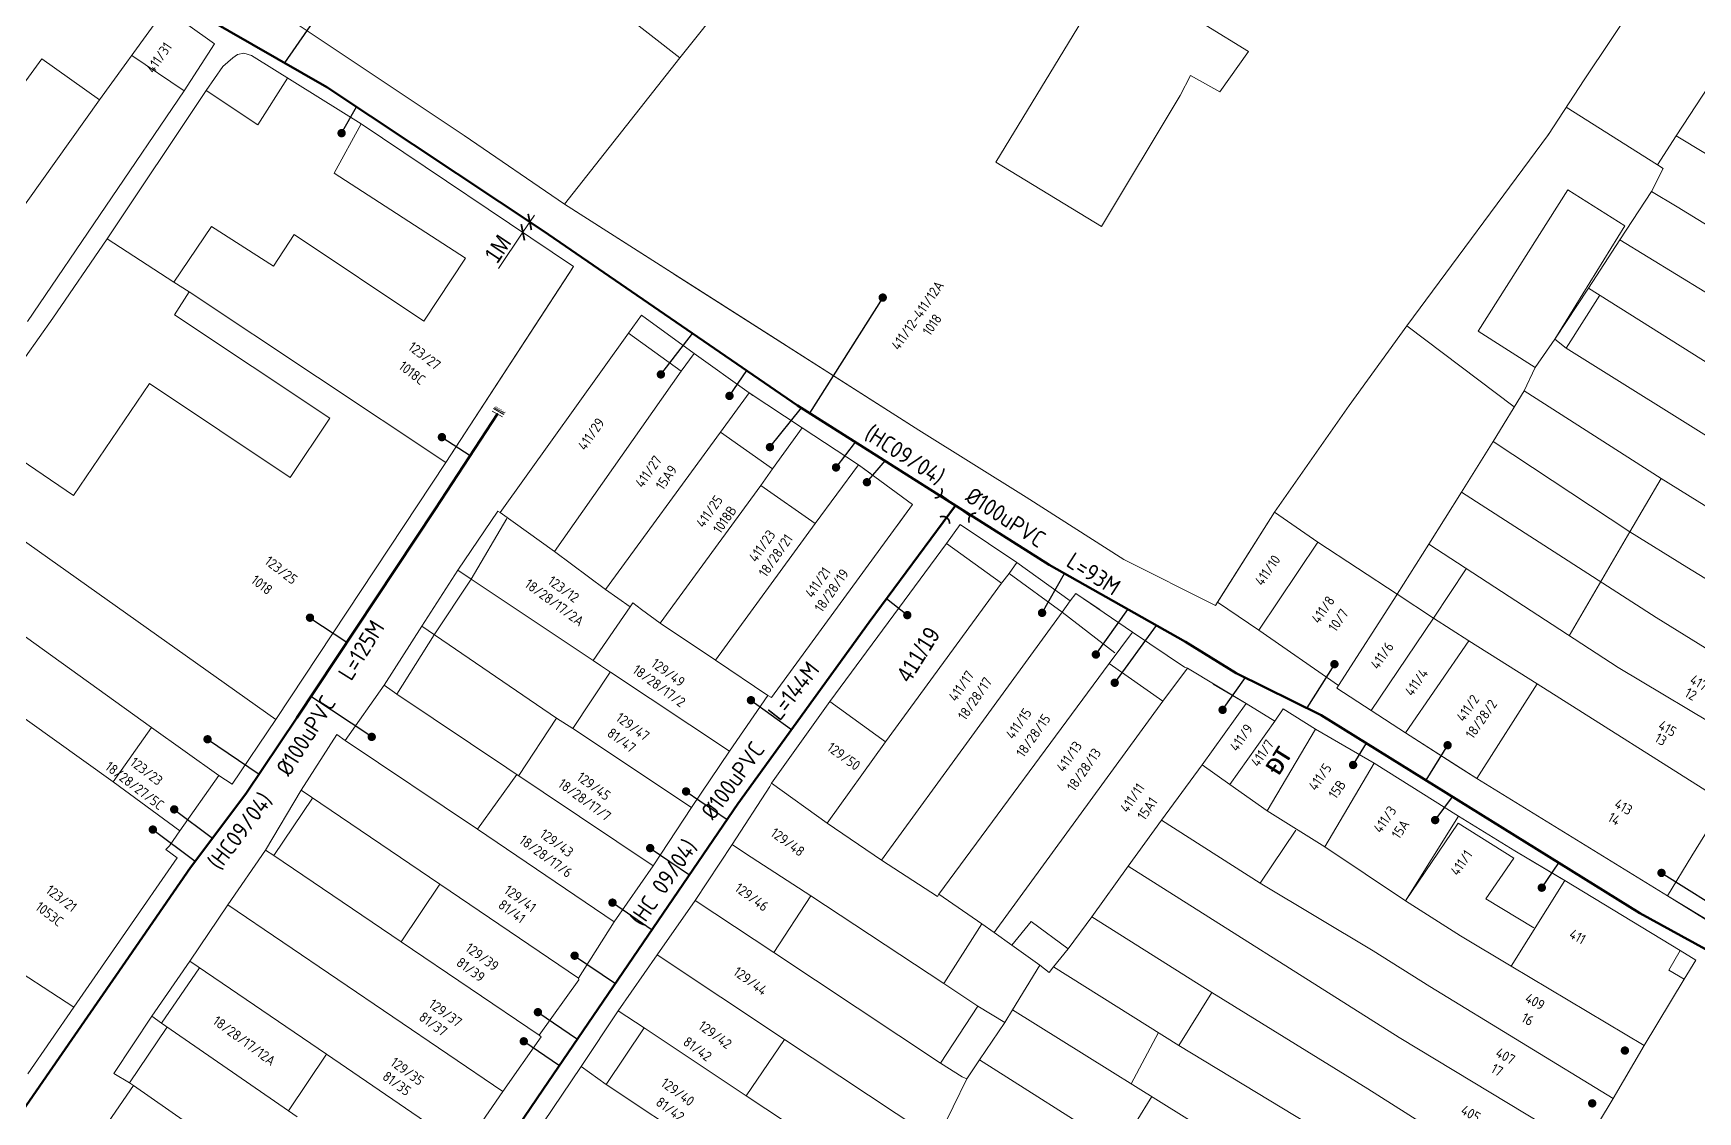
# Model space of a CAD drawing. Header units: inches. Extents: x 595615 to 1194060, y 1190840 to 2385448.
# Drawn here: x 597122.4 to 597222, y 1192264.4 to 1192328.9 of the extents above; entities that cross this region are included whole.
import ezdxf
from ezdxf.enums import TextEntityAlignment as Align

# ---------------------------------------------------------------- set-up
doc = ezdxf.new("R2010")
doc.units = ezdxf.units.IN
doc.header["$MEASUREMENT"] = 0
doc.layers.get('Defpoints').update_dxf_attribs({"color": 1})
for name, color, linetype, lineweight in [('Chitiet', 4, 'Continuous', 9), ('DN 100 uPVC', 4, 'Continuous', 50), ('DN 25 PE', 40, 'Continuous', 30), ('DUONG CACH LE', 112, 'Continuous', 5), ('NAM-CDAI', 220, 'Continuous', 25), ('Nen_HTHANH-TP', 9, 'Continuous', 0), ('Nen_SN-HTHANH-TP_new', 7, 'Continuous', 0), ('Nen_SN_HTHANH_old', 9, 'Continuous', 0), ('Te', 4, 'Continuous', 15), ('TEXT PIPE', 3, 'Continuous', 25), ('Text_DiaDanh', 9, 'Continuous', 0), ('TLK 15', 220, 'Continuous', 20)]:
    doc.layers.add(name, color=color, linetype=linetype, lineweight=lineweight)
doc.styles.add('Dia Danh', font='VHELVCN_0.TTF', dxfattribs={"height": 1})
doc.styles.add('Sonha_QTB', font='isocp.shx', dxfattribs={"height": 0.6, "bigfont": 'bigfont.shx'})
doc.styles.add('text', font='isocp2.shx')
doc.styles.add('VNI-HC', font='VHELVCN_0.TTF')
doc.dimstyles.new('DUONG KICH THUOC', dxfattribs={"dimtxt": 1, "dimasz": 0.7, "dimexe": 0.5, "dimexo": 0.3, "dimgap": 0.2, "dimtad": 1, "dimzin": 0, "dimdsep": 46, "dimtxsty": 'VNI-HC', "dimblk": 'ARCHTICK', "dimcen": 0.09, "dimdle": 0.5, "dimclrd": 256, "dimclre": 256, "dimclrt": 256, "dimadec": 0, "dimazin": 0, "dimtfac": 1, "dimtofl": 0, "dimtmove": 0, "dimatfit": 3, "dimfxl": 1, "dimtolj": 1, "dimtzin": 0, "dimlwd": -1, "dimlwe": -1, "dimarcsym": 0})

# ---------------------------------------------------------------- blocks, each defined once
blk = doc.blocks.new('BIT')
at = {"layer": 'Chitiet', "ltscale": 100}
for p, q in [((0.35, 0), (-0.35, 0)), ((-0.303, -0.163), (-0.35, -0.21)), ((0.35, -0.163), (-0.35, -0.163)), ((-0.179, -0.163), (-0.342, -0.325)), ((-0.056, -0.163), (-0.218, -0.325)), ((0.068, -0.163), (-0.094, -0.325)), ((0.192, -0.163), (0.029, -0.325)), ((0.316, -0.163), (0.153, -0.325)), ((0.35, -0.252), (0.277, -0.325))]:
    blk.add_line(p, q, dxfattribs=at)
blk = doc.blocks.new('TE1')
at = {"layer": 'Chitiet', "ltscale": 100, "const_width": 0.1}
for points in [[(-0.35, 1.276, 0.571257), (0.35, 1.276)], [(1.098, 0.35, 0.571257), (1.098, -0.35)], [(0.35, -1.276, 0.571257), (-0.35, -1.276)]]:
    blk.add_lwpolyline(points, format="xyb", dxfattribs=at)
for points in [[(0, -1.076), (0, 1.076)], [(0.898, 0), (0, 0)]]:
    blk.add_lwpolyline(points, dxfattribs=at)
blk = doc.blocks.new('_ArchTick')
at = {"color": 0, "linetype": 'ByBlock', "const_width": 0.15}
blk.add_lwpolyline([(-0.5, -0.5), (0.5, 0.5)], dxfattribs=at)
blk = doc.blocks.new('*D73')
at = {"layer": 'Defpoints', "color": 0}
for p in [(597152.129, 1192317.587), (597151.715, 1192316.968), (597151.715, 1192316.968)]:
    blk.add_point(p, dxfattribs=at)
at = {"layer": 'DUONG CACH LE'}
for p, q in [((597151.465, 1192317.135), (597151.299, 1192317.246)), ((597151.88, 1192317.754), (597151.714, 1192317.865)), ((597152.407, 1192318.002), (597151.715, 1192316.968)), ((597151.715, 1192316.968), (597150.26, 1192314.798))]:
    blk.add_line(p, q, dxfattribs=at)
at = {"layer": 'DUONG CACH LE', "xscale": 0.7, "yscale": 0.7, "zscale": 0.7}
for p, rotation in [((597151.715, 1192316.968), 236.169023695692), ((597152.129, 1192317.587), 56.169023695692)]:
    blk.add_blockref('_ArchTick', p, dxfattribs=dict(at, rotation=rotation))
at = {"layer": 'DUONG CACH LE', "insert": (597150.211, 1192315.982), "char_height": 1, "attachment_point": 5, "rotation": 56.16902, "style": 'VNI-HC'}
blk.add_mtext('\\A1;1M', dxfattribs=at)
blk = doc.blocks.new('TLK 15')
at = {"layer": 'TLK 15', "linetype": 'Continuous', "const_width": 0.25}
blk.add_lwpolyline([(-0.125, 0, 1), (0.125, 0, 1)], format="xyb", close=True, dxfattribs=at)

msp = doc.modelspace()

# ---------------------------------------------------------------- linework, layer by layer
at = {"layer": 'DN 100 uPVC'}
for points in [[(597224.284, 1192273.103), (597218.507, 1192276.271), (597199.457, 1192288.103), (597194.365, 1192290.62), (597191.341, 1192292.483), (597183.188, 1192297.087), (597168.135, 1192306.62), (597152.936, 1192317.051), (597139.999, 1192325.638), (597129.661, 1192331.591)], [(597101.441, 1192189.695), (597110.348, 1192202.584), (597129.965, 1192231.48), (597137.327, 1192242.445), (597145.561, 1192254.861), (597152.95, 1192265.767), (597164.577, 1192282.801), (597172.43, 1192293.66), (597177.579, 1192300.639)]]:
    msp.add_lwpolyline(points, dxfattribs=at)
msp.add_lwpolyline([(597150.191, 1192306.112), (597150.191, 1192306.112), (597146.47, 1192300.422), (597138.209, 1192287.946), (597135.148, 1192283.4), (597131.848, 1192278.992), (597127.962, 1192273.358, -0.000215), (597127.961, 1192273.357), (597123.421, 1192266.787, -0.000073), (597123.421, 1192266.787), (597113.644, 1192252.647), (597101.9, 1192233.823), (597098.193, 1192228.556), (597096.022, 1192225.268), (597091.769, 1192218.413), (597087.736, 1192213.884), (597085.202, 1192209.568), (597082.599, 1192205.868), (597080.789, 1192202.557)], format="xyb", dxfattribs=at)
at = {"layer": 'DN 25 PE'}
for p, q in [((597143.585, 1192335.941), (597137.464, 1192327.097)), ((597140.878, 1192322.897), (597141.764, 1192324.466)), ((597173.232, 1192313.066), (597168.859, 1192306.162)), ((597159.968, 1192308.473), (597161.86, 1192310.927)), ((597164.069, 1192307.188), (597165.106, 1192308.699)), ((597166.491, 1192304.126), (597168.366, 1192306.474)), ((597146.876, 1192304.723), (597148.562, 1192303.621)), ((597170.439, 1192302.912), (597171.61, 1192304.419)), ((597172.289, 1192302.028), (597173.373, 1192303.303)), ((597182.76, 1192294.218), (597184.092, 1192296.577)), ((597174.702, 1192294.084), (597173.461, 1192295.057)), ((597185.976, 1192291.727), (597187.897, 1192294.428)), ((597138.987, 1192293.93), (597141.2, 1192292.464)), ((597187.102, 1192290.04), (597189.608, 1192293.462)), ((597193.555, 1192288.419), (597194.913, 1192290.349)), ((597200.242, 1192291.151), (597198.581, 1192288.536)), ((597142.678, 1192286.804), (597139.045, 1192289.21)), ((597165.355, 1192288.998), (597167.787, 1192287.24)), ((597132.861, 1192286.661), (597135.946, 1192284.585)), ((597201.356, 1192285.124), (597202.162, 1192286.422)), ((597207.009, 1192286.306), (597205.711, 1192284.218)), ((597161.471, 1192283.543), (597163.935, 1192281.861)), ((597130.871, 1192282.471), (597133.166, 1192280.753)), ((597206.262, 1192281.83), (597207.308, 1192283.226)), ((597129.592, 1192281.264), (597132.128, 1192279.366)), ((597159.326, 1192280.156), (597161.677, 1192278.552)), ((597212.638, 1192277.79), (597213.664, 1192279.278)), ((597219.796, 1192278.673), (597225.588, 1192275.054)), ((597157.074, 1192276.894), (597159.442, 1192275.278)), ((597154.811, 1192273.723), (597157.246, 1192272.061)), ((597152.615, 1192270.348), (597154.977, 1192268.736)), ((597151.771, 1192268.605), (597153.897, 1192267.154))]:
    msp.add_line(p, q, dxfattribs=at)
at = {"layer": 'Nen_HTHANH-TP', "linetype": 'Continuous'}
for p, q in [((597177.661, 1192348.174), (597161.108, 1192327.4)), ((597124.739, 1192338.411), (597148.211, 1192322.75)), ((597124.739, 1192338.411), (597148.211, 1192322.75)), ((597221.361, 1192335.349), (597215.179, 1192326.084)), ((597221.361, 1192335.349), (597215.179, 1192326.084)), ((597188.242, 1192334.752), (597179.993, 1192321.156)), ((597195.097, 1192327.788), (597190.045, 1192330.914)), ((597129.926, 1192329.745), (597126.41, 1192324.892)), ((597131.676, 1192329.377), (597133.287, 1192328.228)), ((597131.676, 1192329.377), (597133.287, 1192328.228)), ((597161.108, 1192327.4), (597157.845, 1192329.938)), ((597133.287, 1192328.228), (597131.459, 1192325.437)), ((597133.287, 1192328.228), (597131.459, 1192325.437)), ((597122.948, 1192327.35), (597114.777, 1192316.103)), ((597122.948, 1192327.35), (597126.41, 1192324.892)), ((597131.459, 1192325.437), (597128.327, 1192327.544)), ((597134.368, 1192327.409), (597133.768, 1192326.878)), ((597134.368, 1192327.409), (597133.768, 1192326.878)), ((597134.657, 1192327.599), (597134.368, 1192327.409)), ((597134.657, 1192327.599), (597134.368, 1192327.409)), ((597135.027, 1192327.679), (597134.657, 1192327.599)), ((597135.027, 1192327.679), (597134.657, 1192327.599)), ((597135.497, 1192327.53), (597135.027, 1192327.679)), ((597135.497, 1192327.53), (597135.027, 1192327.679)), ((597135.497, 1192327.53), (597142.051, 1192323.445)), ((597135.497, 1192327.53), (597142.051, 1192323.445)), ((597161.108, 1192327.4), (597154.205, 1192318.645)), ((597193.379, 1192325.377), (597195.097, 1192327.788)), ((597133.768, 1192326.878), (597132.779, 1192325.438)), ((597133.768, 1192326.878), (597132.779, 1192325.438)), ((597135.861, 1192323.39), (597137.648, 1192326.192)), ((597191.019, 1192325.155), (597191.638, 1192326.345)), ((597191.638, 1192326.345), (597193.379, 1192325.377)), ((597131.459, 1192325.437), (597122.1, 1192311.629)), ((597132.779, 1192325.438), (597126.856, 1192316.583)), ((597132.779, 1192325.438), (597135.861, 1192323.39)), ((597186.316, 1192317.311), (597191.019, 1192325.155)), ((597215.179, 1192326.084), (597213.031, 1192322.822)), ((597215.179, 1192326.084), (597213.031, 1192322.822)), ((597220.681, 1192322.729), (597222.639, 1192325.75)), ((597126.41, 1192324.892), (597118.758, 1192314.176)), ((597219.563, 1192320.998), (597214.1, 1192324.453)), ((597140.433, 1192320.514), (597142.051, 1192323.445)), ((597142.051, 1192323.445), (597154.748, 1192314.935)), ((597142.051, 1192323.445), (597154.748, 1192314.935)), ((597148.211, 1192322.75), (597154.205, 1192318.645)), ((597148.211, 1192322.75), (597154.205, 1192318.645)), ((597213.031, 1192322.822), (597204.57, 1192311.376)), ((597213.031, 1192322.822), (597204.57, 1192311.376)), ((597219.563, 1192320.998), (597220.681, 1192322.729)), ((597245.053, 1192308.008), (597220.681, 1192322.729)), ((597186.316, 1192317.311), (597179.993, 1192321.156)), ((597148.277, 1192315.43), (597140.433, 1192320.514)), ((597219.204, 1192319.407), (597219.903, 1192320.788)), ((597219.903, 1192320.788), (597219.563, 1192320.998)), ((597208.831, 1192311.059), (597214.204, 1192319.513)), ((597214.204, 1192319.513), (597217.606, 1192317.366)), ((597217.306, 1192316.516), (597219.204, 1192319.407)), ((597220.725, 1192318.489), (597219.204, 1192319.407)), ((597154.205, 1192318.645), (597167.461, 1192310.196)), ((597175.395, 1192305.142), (597154.205, 1192318.645)), ((597240.024, 1192306.664), (597220.725, 1192318.489)), ((597130.848, 1192313.996), (597133.106, 1192317.318)), ((597133.106, 1192317.318), (597136.808, 1192314.941)), ((597217.596, 1192317.366), (597213.421, 1192310.573)), ((597126.856, 1192316.583), (597123.62, 1192311.84)), ((597130.848, 1192313.996), (597126.856, 1192316.583)), ((597136.808, 1192314.941), (597138.046, 1192316.832)), ((597138.046, 1192316.832), (597145.8, 1192311.658)), ((597215.429, 1192313.634), (597217.306, 1192316.516)), ((597241.528, 1192301.675), (597217.306, 1192316.516)), ((597145.8, 1192311.658), (597148.277, 1192315.43)), ((597154.748, 1192314.935), (597147.117, 1192303.209)), ((597154.458, 1192314.485), (597147.117, 1192303.209)), ((597154.748, 1192314.935), (597154.458, 1192314.485)), ((597175.395, 1192305.142), (597160.718, 1192314.49)), ((597131.759, 1192313.407), (597130.848, 1192313.996)), ((597130.88, 1192312.036), (597131.759, 1192313.407)), ((597147.117, 1192303.209), (597131.759, 1192313.407)), ((597213.421, 1192310.573), (597215.429, 1192313.634)), ((597214.092, 1192310.053), (597216.109, 1192313.205)), ((597233.168, 1192302.459), (597215.429, 1192313.634)), ((597123.62, 1192311.84), (597118.935, 1192305.246)), ((597140.165, 1192305.864), (597130.88, 1192312.036)), ((597158.81, 1192312.009), (597158.031, 1192310.938)), ((597158.031, 1192310.938), (597158.81, 1192312.009)), ((597158.81, 1192312.009), (597158.031, 1192310.938)), ((597161.962, 1192309.721), (597158.81, 1192312.009)), ((597158.81, 1192312.009), (597161.962, 1192309.721)), ((597158.81, 1192312.009), (597161.962, 1192309.721)), ((597161.962, 1192309.721), (597158.81, 1192312.009)), ((597204.57, 1192311.376), (597201.124, 1192306.613)), ((597204.57, 1192311.376), (597201.124, 1192306.613)), ((597204.57, 1192311.376), (597210.994, 1192306.531)), ((597158.031, 1192310.938), (597150.349, 1192300.222)), ((597150.349, 1192300.222), (597158.031, 1192310.938)), ((597158.031, 1192310.938), (597161.183, 1192308.671)), ((597212.242, 1192308.882), (597208.831, 1192311.059)), ((597212.242, 1192308.882), (597213.421, 1192310.573)), ((597213.421, 1192310.573), (597214.092, 1192310.053)), ((597161.962, 1192309.721), (597161.183, 1192308.671)), ((597165.244, 1192307.374), (597161.962, 1192309.721)), ((597161.962, 1192309.721), (597165.244, 1192307.374)), ((597161.962, 1192309.721), (597165.244, 1192307.374)), ((597165.244, 1192307.374), (597161.962, 1192309.721)), ((597237.413, 1192295.472), (597214.092, 1192310.053)), ((597161.183, 1192308.671), (597153.601, 1192297.884)), ((597211.584, 1192307.501), (597212.242, 1192308.882)), ((597124.839, 1192301.231), (597129.383, 1192307.925)), ((597129.383, 1192307.925), (597137.808, 1192302.302)), ((597165.244, 1192307.374), (597163.536, 1192305.012)), ((597168.425, 1192305.286), (597165.244, 1192307.374)), ((597165.244, 1192307.374), (597165.474, 1192307.214)), ((597165.244, 1192307.374), (597168.425, 1192305.286)), ((597168.425, 1192305.286), (597165.244, 1192307.374)), ((597209.736, 1192304.46), (597211.584, 1192307.501)), ((597219.768, 1192302.258), (597211.584, 1192307.501)), ((597201.124, 1192306.613), (597196.659, 1192300.239)), ((597201.124, 1192306.613), (597196.659, 1192300.239)), ((597118.935, 1192305.246), (597124.839, 1192301.231)), ((597137.808, 1192302.302), (597140.165, 1192305.864)), ((597168.425, 1192305.286), (597166.647, 1192302.835)), ((597171.777, 1192303.069), (597168.425, 1192305.286)), ((597168.425, 1192305.286), (597171.777, 1192303.069)), ((597171.777, 1192303.069), (597168.425, 1192305.286)), ((597163.536, 1192305.012), (597156.653, 1192295.607)), ((597163.536, 1192305.012), (597166.647, 1192302.835)), ((597181.809, 1192301.137), (597175.395, 1192305.142)), ((597181.809, 1192301.137), (597175.395, 1192305.142)), ((597207.838, 1192301.438), (597209.736, 1192304.46)), ((597217.91, 1192299.056), (597209.736, 1192304.46)), ((597147.117, 1192303.209), (597136.939, 1192287.841)), ((597147.117, 1192303.209), (597136.939, 1192287.841)), ((597166.647, 1192302.835), (597165.948, 1192301.834)), ((597171.777, 1192303.069), (597169.19, 1192299.567)), ((597175.019, 1192300.702), (597171.777, 1192303.069)), ((597171.777, 1192303.069), (597175.019, 1192300.702)), ((597172.498, 1192302.55), (597171.777, 1192303.069)), ((597217.91, 1192299.056), (597219.768, 1192302.258)), ((597235.626, 1192292.371), (597219.768, 1192302.258)), ((597116.748, 1192302.165), (597136.939, 1192287.841)), ((597165.948, 1192301.834), (597159.925, 1192293.6)), ((597165.948, 1192301.834), (597169.19, 1192299.567)), ((597205.881, 1192298.327), (597207.838, 1192301.438)), ((597219.485, 1192293.938), (597207.838, 1192301.438)), ((597150.209, 1192300.292), (597147.822, 1192296.77)), ((597147.822, 1192296.77), (597150.209, 1192300.292)), ((597150.349, 1192300.222), (597150.209, 1192300.292)), ((597150.209, 1192300.292), (597150.349, 1192300.222)), ((597175.019, 1192300.702), (597166.578, 1192289.165)), ((597175.019, 1192300.702), (597174.12, 1192299.471)), ((597187.652, 1192297.402), (597181.809, 1192301.137)), ((597187.652, 1192297.402), (597181.809, 1192301.137)), ((597150.75, 1192299.852), (597148.623, 1192296.23)), ((597150.349, 1192300.222), (597153.601, 1192297.884)), ((597169.19, 1192299.567), (597163.227, 1192291.382)), ((597177.86, 1192299.494), (597177.041, 1192298.363)), ((597177.041, 1192298.363), (597177.86, 1192299.494)), ((597181.242, 1192297.237), (597177.86, 1192299.494)), ((597177.86, 1192299.494), (597181.242, 1192297.237)), ((597196.659, 1192300.239), (597193.124, 1192294.656)), ((597196.659, 1192300.239), (597193.254, 1192294.856)), ((597199.251, 1192298.451), (597196.659, 1192300.239)), ((597177.041, 1192298.363), (597170.079, 1192288.928)), ((597176.422, 1192297.523), (597177.041, 1192298.363)), ((597177.041, 1192298.363), (597180.333, 1192295.996)), ((597195.715, 1192293.188), (597199.251, 1192298.451)), ((597199.251, 1192298.451), (597203.993, 1192295.335)), ((597203.993, 1192295.335), (597205.881, 1192298.327)), ((597205.881, 1192298.327), (597217.197, 1192290.946)), ((597214.285, 1192292.843), (597217.91, 1192299.056)), ((597217.91, 1192299.056), (597221.302, 1192296.949)), ((597153.601, 1192297.884), (597156.653, 1192295.607)), ((597193.124, 1192294.656), (597187.652, 1192297.402)), ((597193.124, 1192294.656), (597187.652, 1192297.402)), ((597147.822, 1192296.77), (597145.665, 1192293.418)), ((597145.665, 1192293.418), (597147.822, 1192296.77)), ((597147.822, 1192296.77), (597148.623, 1192296.23)), ((597180.792, 1192296.576), (597180.333, 1192295.996)), ((597181.242, 1192297.237), (597180.792, 1192296.576)), ((597180.792, 1192296.576), (597183.964, 1192294.269)), ((597184.444, 1192294.929), (597181.242, 1192297.237)), ((597181.242, 1192297.237), (597184.444, 1192294.929)), ((597206.155, 1192293.897), (597208.122, 1192296.858)), ((597233.738, 1192289.369), (597221.302, 1192296.949)), ((597117.573, 1192295.935), (597129.51, 1192287.365)), ((597148.623, 1192296.23), (597146.415, 1192292.899)), ((597148.623, 1192296.23), (597155.927, 1192291.366)), ((597158.124, 1192294.588), (597156.653, 1192295.607)), ((597180.333, 1192295.996), (597173.401, 1192286.5)), ((597184.773, 1192295.38), (597184.444, 1192294.929)), ((597184.444, 1192294.929), (597184.773, 1192295.38)), ((597188.175, 1192293.072), (597184.773, 1192295.38)), ((597184.773, 1192295.38), (597186.204, 1192294.411)), ((597200.478, 1192289.882), (597203.973, 1192295.305)), ((597203.973, 1192295.305), (597203.993, 1192295.335)), ((597203.993, 1192295.335), (597206.155, 1192293.897)), ((597155.927, 1192291.366), (597158.124, 1192294.588)), ((597158.124, 1192294.588), (597158.284, 1192294.818)), ((597158.804, 1192294.429), (597158.284, 1192294.818)), ((597158.804, 1192294.429), (597159.925, 1192293.6)), ((597183.964, 1192294.269), (597184.444, 1192294.929)), ((597193.254, 1192294.856), (597193.124, 1192294.656)), ((597193.254, 1192294.856), (597195.715, 1192293.188)), ((597195.715, 1192293.188), (597193.254, 1192294.856)), ((597145.665, 1192293.418), (597143.418, 1192289.906)), ((597143.418, 1192289.906), (597145.665, 1192293.418)), ((597153.729, 1192287.915), (597145.665, 1192293.418)), ((597159.925, 1192293.6), (597163.227, 1192291.382)), ((597173.156, 1192279.43), (597183.964, 1192294.269)), ((597183.964, 1192294.269), (597187.106, 1192291.831)), ((597202.429, 1192288.384), (597206.155, 1192293.897)), ((597208.286, 1192292.549), (597206.155, 1192293.897)), ((597226.308, 1192289.693), (597219.485, 1192293.938)), ((597115.256, 1192292.683), (597127.212, 1192284.123)), ((597146.415, 1192292.899), (597144.178, 1192289.367)), ((597188.175, 1192293.072), (597186.777, 1192291.201)), ((597191.277, 1192290.965), (597188.175, 1192293.072)), ((597200.478, 1192289.882), (597195.715, 1192293.188)), ((597200.478, 1192289.882), (597195.715, 1192293.188)), ((597204.48, 1192287.045), (597208.286, 1192292.549)), ((597212.358, 1192289.982), (597208.286, 1192292.549)), ((597155.927, 1192291.366), (597156.357, 1192291.067)), ((597163.227, 1192291.382), (597166.368, 1192289.275)), ((597156.927, 1192290.667), (597154.71, 1192287.305)), ((597156.357, 1192291.067), (597156.947, 1192290.667)), ((597156.947, 1192290.667), (597164.061, 1192285.953)), ((597186.777, 1192291.201), (597176.578, 1192277.403)), ((597186.777, 1192291.201), (597189.989, 1192288.944)), ((597191.457, 1192290.905), (597189.989, 1192288.944)), ((597191.457, 1192290.905), (597191.277, 1192290.965)), ((597194.969, 1192288.808), (597191.457, 1192290.905)), ((597226.221, 1192285.573), (597217.197, 1192290.946)), ((597141.1, 1192286.584), (597143.418, 1192289.906)), ((597141.1, 1192286.584), (597143.418, 1192289.906)), ((597143.418, 1192289.906), (597143.898, 1192289.567)), ((597143.898, 1192289.567), (597144.178, 1192289.367)), ((597144.178, 1192289.367), (597159.506, 1192279.089)), ((597192.998, 1192289.956), (597194.969, 1192288.808)), ((597200.478, 1192289.882), (597200.378, 1192289.722)), ((597200.378, 1192289.722), (597200.478, 1192289.882)), ((597200.478, 1192289.882), (597200.378, 1192289.722)), ((597202.429, 1192288.384), (597200.378, 1192289.722)), ((597204.48, 1192287.045), (597200.378, 1192289.722)), ((597208.752, 1192284.309), (597212.358, 1192289.982)), ((597223.583, 1192282.881), (597212.358, 1192289.982)), ((597164.061, 1192285.953), (597166.368, 1192289.275)), ((597166.368, 1192289.275), (597166.578, 1192289.165)), ((597170.079, 1192288.928), (597166.573, 1192284.035)), ((597173.401, 1192286.5), (597170.079, 1192288.928)), ((597189.989, 1192288.944), (597179.89, 1192275.116)), ((597192.332, 1192285.136), (597194.969, 1192288.808)), ((597194.969, 1192288.808), (597196.67, 1192287.739)), ((597196.67, 1192287.739), (597194.969, 1192288.808)), ((597196.67, 1192287.739), (597197.169, 1192288.48)), ((597197.169, 1192288.48), (597196.67, 1192287.739)), ((597197.169, 1192288.48), (597199.11, 1192287.261)), ((597199.11, 1192287.261), (597197.169, 1192288.48)), ((597204.48, 1192287.045), (597202.429, 1192288.384)), ((597129.51, 1192287.365), (597127.212, 1192284.123)), ((597129.51, 1192287.365), (597133.532, 1192284.488)), ((597136.939, 1192287.841), (597134.333, 1192283.979)), ((597134.333, 1192283.979), (597136.939, 1192287.841)), ((597153.729, 1192287.915), (597151.482, 1192284.503)), ((597153.729, 1192287.915), (597154.71, 1192287.305)), ((597196.67, 1192287.739), (597193.993, 1192283.957)), ((597138.453, 1192283.612), (597140.6, 1192286.944)), ((597138.453, 1192283.612), (597140.6, 1192286.944)), ((597140.6, 1192286.944), (597141.1, 1192286.584)), ((597140.6, 1192286.944), (597141.1, 1192286.584)), ((597141.1, 1192286.584), (597148.995, 1192281.291)), ((597154.71, 1192287.305), (597161.804, 1192282.591)), ((597173.401, 1192286.5), (597169.904, 1192281.638)), ((597199.11, 1192287.261), (597196.214, 1192282.379)), ((597199.11, 1192287.261), (597202.622, 1192285.224)), ((597202.622, 1192285.224), (597199.11, 1192287.261)), ((597207.562, 1192285.078), (597204.48, 1192287.045)), ((597208.752, 1192284.309), (597204.48, 1192287.045)), ((597208.752, 1192284.309), (597204.48, 1192287.045)), ((597164.061, 1192285.953), (597161.804, 1192282.591)), ((597133.532, 1192284.488), (597131.205, 1192281.186)), ((597131.205, 1192281.186), (597133.532, 1192284.488)), ((597134.333, 1192283.979), (597133.532, 1192284.488)), ((597133.532, 1192284.488), (597134.333, 1192283.979)), ((597151.352, 1192284.563), (597148.995, 1192281.291)), ((597192.332, 1192285.136), (597189.904, 1192281.824)), ((597192.332, 1192285.136), (597193.993, 1192283.957)), ((597202.622, 1192285.224), (597199.666, 1192280.232)), ((597202.622, 1192285.224), (597207.654, 1192282.068)), ((597207.654, 1192282.068), (597202.622, 1192285.224)), ((597208.752, 1192284.309), (597207.562, 1192285.078)), ((597127.212, 1192284.123), (597131.205, 1192281.186)), ((597136.326, 1192280.04), (597138.453, 1192283.612)), ((597136.326, 1192280.04), (597138.453, 1192283.612)), ((597138.453, 1192283.612), (597146.747, 1192277.999)), ((597166.483, 1192283.845), (597164.225, 1192280.363)), ((597166.573, 1192284.035), (597166.483, 1192283.845)), ((597169.904, 1192281.638), (597166.573, 1192284.035)), ((597193.993, 1192283.957), (597196.214, 1192282.379)), ((597220.148, 1192277.308), (597208.752, 1192284.309)), ((597220.148, 1192277.308), (597208.752, 1192284.309)), ((597220.148, 1192277.308), (597208.752, 1192284.309)), ((597136.826, 1192279.711), (597139.143, 1192283.143)), ((597161.804, 1192282.591), (597159.506, 1192279.089)), ((597196.214, 1192282.379), (597199.666, 1192280.232)), ((597223.583, 1192282.881), (597221.606, 1192279.689)), ((597169.904, 1192281.638), (597173.156, 1192279.43)), ((597189.904, 1192281.824), (597187.917, 1192279.082)), ((597195.797, 1192278.058), (597189.904, 1192281.824)), ((597207.654, 1192282.068), (597204.488, 1192276.995)), ((597207.634, 1192281.648), (597204.488, 1192276.995)), ((597207.634, 1192281.648), (597210.966, 1192279.551)), ((597211.026, 1192280.001), (597207.654, 1192282.068)), ((597211.026, 1192280.001), (597207.654, 1192282.068)), ((597131.205, 1192281.186), (597130.586, 1192280.286)), ((597131.205, 1192281.186), (597130.586, 1192280.286)), ((597148.995, 1192281.291), (597157.179, 1192275.747)), ((597164.225, 1192280.363), (597162.008, 1192277.031)), ((597165.036, 1192279.834), (597164.225, 1192280.363)), ((597197.935, 1192281.22), (597195.797, 1192278.058)), ((597131.036, 1192279.576), (597124.873, 1192270.641)), ((597131.036, 1192279.576), (597124.873, 1192270.641)), ((597130.586, 1192280.286), (597130.376, 1192280.066)), ((597130.586, 1192280.286), (597130.376, 1192280.066)), ((597130.376, 1192280.066), (597131.036, 1192279.576)), ((597130.376, 1192280.066), (597131.036, 1192279.576)), ((597134.078, 1192276.759), (597136.326, 1192280.04)), ((597134.078, 1192276.759), (597136.326, 1192280.04)), ((597136.826, 1192279.711), (597136.326, 1192280.04)), ((597144.44, 1192274.557), (597136.826, 1192279.711)), ((597165.036, 1192279.834), (597168.938, 1192277.307)), ((597176.498, 1192277.263), (597173.156, 1192279.43)), ((597199.666, 1192280.232), (597204.488, 1192276.995)), ((597210.966, 1192279.551), (597209.288, 1192277.119)), ((597213.827, 1192278.313), (597211.026, 1192280.001)), ((597214.007, 1192278.213), (597211.026, 1192280.001)), ((597221.606, 1192279.689), (597220.148, 1192277.308)), ((597157.179, 1192275.747), (597159.506, 1192279.089)), ((597187.917, 1192279.082), (597185.729, 1192276.05)), ((597187.917, 1192279.082), (597204.105, 1192268.835)), ((597146.747, 1192277.999), (597144.44, 1192274.557)), ((597146.747, 1192277.999), (597155.032, 1192272.386)), ((597176.578, 1192277.403), (597176.498, 1192277.263)), ((597176.578, 1192277.403), (597179.149, 1192275.625)), ((597202.561, 1192274.024), (597195.797, 1192278.058)), ((597214.007, 1192278.213), (597210.811, 1192273.091)), ((597214.007, 1192278.213), (597220.921, 1192274.039)), ((597115.698, 1192276.594), (597124.873, 1192270.641)), ((597131.801, 1192273.397), (597134.078, 1192276.759)), ((597131.801, 1192273.397), (597134.078, 1192276.759)), ((597150.527, 1192265.602), (597134.078, 1192276.759)), ((597162.008, 1192277.031), (597159.741, 1192273.769)), ((597162.008, 1192277.031), (597166.721, 1192273.915)), ((597168.938, 1192277.307), (597166.721, 1192273.915)), ((597168.938, 1192277.307), (597176.882, 1192272.063)), ((597204.488, 1192276.995), (597207.78, 1192274.908)), ((597209.288, 1192277.119), (597212.17, 1192275.382)), ((597224.25, 1192274.821), (597220.148, 1192277.308)), ((597223.47, 1192275.251), (597220.148, 1192277.308)), ((597223.47, 1192275.251), (597220.148, 1192277.308)), ((597155.032, 1192272.386), (597157.179, 1192275.747)), ((597179.149, 1192275.625), (597176.882, 1192272.063)), ((597179.149, 1192275.625), (597179.89, 1192275.116)), ((597180.96, 1192274.356), (597182.099, 1192275.777)), ((597182.099, 1192275.777), (597184.321, 1192274.129)), ((597185.729, 1192276.05), (597184.321, 1192274.129)), ((597185.729, 1192276.05), (597192.913, 1192271.516)), ((597144.44, 1192274.557), (597152.685, 1192268.964)), ((597179.89, 1192275.116), (597180.96, 1192274.356)), ((597207.78, 1192274.908), (597210.811, 1192273.091)), ((597129.534, 1192270.105), (597131.801, 1192273.397)), ((597129.534, 1192270.105), (597131.801, 1192273.397)), ((597131.801, 1192273.397), (597139.976, 1192267.833)), ((597159.741, 1192273.769), (597157.413, 1192270.437)), ((597159.741, 1192273.769), (597167.355, 1192268.715)), ((597166.721, 1192273.915), (597176.696, 1192267.303)), ((597180.96, 1192274.356), (597182.621, 1192273.148)), ((597183.451, 1192273.058), (597184.321, 1192274.129)), ((597202.561, 1192274.024), (597205.942, 1192271.887)), ((597220.921, 1192274.039), (597220.242, 1192272.868)), ((597221.851, 1192273.449), (597220.921, 1192274.039)), ((597221.851, 1192273.449), (597221.142, 1192272.319)), ((597130.114, 1192269.695), (597132.371, 1192273.007)), ((597180.993, 1192270.487), (597182.621, 1192273.148)), ((597182.621, 1192273.148), (597183.192, 1192272.728)), ((597183.451, 1192273.058), (597183.192, 1192272.728)), ((597190.945, 1192268.355), (597183.451, 1192273.058)), ((597210.811, 1192273.091), (597218.765, 1192268.347)), ((597220.242, 1192272.868), (597221.142, 1192272.319)), ((597152.685, 1192268.964), (597155.052, 1192272.286)), ((597155.032, 1192272.386), (597155.052, 1192272.286)), ((597176.882, 1192272.063), (597178.913, 1192270.715)), ((597192.913, 1192271.516), (597190.945, 1192268.355)), ((597192.913, 1192271.516), (597202.237, 1192265.764)), ((597216.908, 1192265.195), (597205.942, 1192271.887)), ((597221.142, 1192272.319), (597218.765, 1192268.347)), ((597124.873, 1192270.641), (597122.117, 1192266.659)), ((597124.873, 1192270.641), (597122.117, 1192266.659)), ((597157.413, 1192270.437), (597155.196, 1192267.106)), ((597158.964, 1192269.419), (597157.413, 1192270.437)), ((597178.913, 1192270.715), (597176.696, 1192267.303)), ((597178.913, 1192270.715), (597180.534, 1192269.736)), ((597180.993, 1192270.487), (597180.534, 1192269.736)), ((597198.492, 1192259.601), (597180.993, 1192270.487)), ((597127.267, 1192266.673), (597129.534, 1192270.105)), ((597127.267, 1192266.673), (597129.534, 1192270.105)), ((597130.424, 1192269.426), (597128.187, 1192266.124)), ((597129.534, 1192270.105), (597130.114, 1192269.695)), ((597137.698, 1192264.452), (597130.114, 1192269.695)), ((597158.964, 1192269.419), (597156.697, 1192266.017)), ((597165.068, 1192265.344), (597158.964, 1192269.419)), ((597179.026, 1192267.505), (597180.534, 1192269.736)), ((597150.527, 1192265.602), (597152.805, 1192268.874)), ((597152.805, 1192268.874), (597152.685, 1192268.964)), ((597167.355, 1192268.715), (597165.068, 1192265.344)), ((597167.355, 1192268.715), (597175.699, 1192263.192)), ((597189.725, 1192269.124), (597188.087, 1192266.072)), ((597215.1, 1192262.214), (597204.105, 1192268.835)), ((597139.976, 1192267.833), (597137.698, 1192264.452)), ((597145.899, 1192263.798), (597139.976, 1192267.833)), ((597179.026, 1192267.505), (597178.257, 1192266.354)), ((597179.026, 1192267.505), (597187.39, 1192262.192)), ((597206.723, 1192258.817), (597190.945, 1192268.355)), ((597218.765, 1192268.347), (597216.908, 1192265.195)), ((597128.187, 1192266.124), (597127.267, 1192266.673)), ((597128.187, 1192266.124), (597127.267, 1192266.673)), ((597155.196, 1192267.106), (597152.929, 1192263.734)), ((597155.196, 1192267.106), (597156.697, 1192266.017)), ((597177.977, 1192266.484), (597176.696, 1192267.303)), ((597178.257, 1192266.354), (597177.977, 1192266.484)), ((597126.07, 1192262.512), (597128.427, 1192265.954)), ((597126.07, 1192262.512), (597128.427, 1192265.954)), ((597128.427, 1192265.954), (597128.187, 1192266.124)), ((597128.427, 1192265.954), (597128.187, 1192266.124)), ((597138.683, 1192258.842), (597128.427, 1192265.954)), ((597148.17, 1192262.21), (597150.527, 1192265.602)), ((597156.697, 1192266.017), (597171.015, 1192256.538)), ((597178.257, 1192266.354), (597176.619, 1192263.013)), ((597208.57, 1192261.759), (597202.237, 1192265.764)), ((597137.698, 1192264.452), (597138.229, 1192264.092)), ((597165.068, 1192265.344), (597173.222, 1192259.97)), ((597187.39, 1192262.192), (597189.328, 1192265.303)), ((597216.908, 1192265.195), (597215.1, 1192262.214))]:
    msp.add_line(p, q, dxfattribs=at)
for p in [(597213.031, 1192322.822), (597166.647, 1192302.835)]:
    msp.add_point(p, dxfattribs=at)

# ---------------------------------------------------------------- block references
at = {"layer": 'Chitiet', "rotation": 150.347792484814}
msp.add_blockref('BIT', (597150.191, 1192306.112), dxfattribs=at)
at = {"layer": 'Te', "rotation": 234.3406483068957}
msp.add_blockref('TE1', (597177.579, 1192300.639), dxfattribs=at)
at = {"layer": 'TLK 15', "rotation": 359.9999999934133}
for p in [(597140.878, 1192322.897), (597173.232, 1192313.066), (597159.968, 1192308.473), (597164.069, 1192307.188), (597146.876, 1192304.723), (597166.491, 1192304.126), (597170.439, 1192302.912), (597172.289, 1192302.028), (597182.76, 1192294.218), (597138.987, 1192293.93), (597185.976, 1192291.727), (597200.242, 1192291.151), (597187.102, 1192290.04), (597165.355, 1192288.998), (597193.555, 1192288.419), (597132.861, 1192286.661), (597142.678, 1192286.804), (597207.009, 1192286.306), (597201.356, 1192285.124), (597161.471, 1192283.543), (597130.871, 1192282.471), (597129.592, 1192281.264), (597206.262, 1192281.83), (597159.326, 1192280.156), (597219.796, 1192278.673), (597212.638, 1192277.79), (597157.074, 1192276.894), (597154.811, 1192273.723), (597152.615, 1192270.348), (597151.771, 1192268.605), (597217.607, 1192268.053), (597215.652, 1192264.897)]:
    msp.add_blockref('TLK 15', p, dxfattribs=at)
at = {"layer": 'TLK 15'}
for p in [(597140.878, 1192322.897), (597173.232, 1192313.066), (597159.968, 1192308.473), (597164.069, 1192307.188), (597146.876, 1192304.723), (597166.491, 1192304.126), (597170.439, 1192302.912), (597172.289, 1192302.028), (597174.702, 1192294.084), (597182.76, 1192294.218), (597138.987, 1192293.93), (597185.976, 1192291.727), (597200.242, 1192291.151), (597187.102, 1192290.04), (597165.355, 1192288.998), (597193.555, 1192288.419), (597132.861, 1192286.661), (597142.678, 1192286.804), (597207.009, 1192286.306), (597201.356, 1192285.124), (597161.471, 1192283.543), (597130.871, 1192282.471), (597129.592, 1192281.264), (597206.262, 1192281.83), (597159.326, 1192280.156), (597219.796, 1192278.673), (597212.638, 1192277.79), (597157.074, 1192276.894), (597154.811, 1192273.723), (597152.615, 1192270.348), (597151.771, 1192268.605), (597217.607, 1192268.053), (597215.652, 1192264.897)]:
    msp.add_blockref('TLK 15', p, dxfattribs=at)

# ---------------------------------------------------------------- texts
at = {"layer": 'NAM-CDAI', "style": 'text'}
for s, rotation, p in [('(HC09/04)', 327.29438, (597172.051, 1192304.679)), ('L=93M', 327.29438, (597184.13, 1192297.058)), ('L=125M', 58.04394, (597141.454, 1192290.093)), ('L=144M', 51.89781, (597167.079, 1192287.699)), ('(HC09/04)', 52.8687, (597133.601, 1192278.762)), ('(HC 09/04)', 55.37102, (597158.856, 1192275.398))]:
    msp.add_text(s, height=1, rotation=rotation, dxfattribs=at).set_placement(p)
at = {"layer": 'Nen_SN-HTHANH-TP_new', "style": 'Sonha_QTB'}
for s, rotation, p in [('411/31', 55.15348, (597129.956, 1192327.414)), ('411/12-411/12A', 55.15348, (597175.31, 1192312.007)), ('123/27', 322.56023, (597145.836, 1192309.586)), ('411/29', 55.15348, (597155.794, 1192304.911)), ('411/27', 55.15348, (597159.223, 1192302.667)), ('411/25', 55.15348, (597162.863, 1192300.286)), ('411/23', 55.15348, (597166.016, 1192298.222)), ('123/25', 322.56023, (597137.263, 1192296.774)), ('411/10', 55.15348, (597196.242, 1192296.764)), ('123/12', 323.83145, (597154.148, 1192295.634)), ('411/21', 55.15348, (597169.35, 1192296.041)), ('411/8', 55.15348, (597199.557, 1192294.413)), ('411/6', 55.15348, (597203.086, 1192291.669)), ('129/49', 323.83145, (597160.406, 1192290.648)), ('411/17', 55.15348, (597177.93, 1192289.847)), ('411/4', 55.15348, (597205.142, 1192290.073)), ('417', 330.04623, (597222.034, 1192290.045)), ('411/2', 55.15348, (597208.21, 1192288.525)), ('411/15', 55.15348, (597181.359, 1192287.603)), ('129/47', 323.83145, (597158.291, 1192287.415)), ('411/9', 55.15348, (597194.67, 1192286.764)), ('415', 330.04623, (597220.156, 1192287.309)), ('129/50', 323.83145, (597170.905, 1192285.639)), ('411/13', 55.15348, (597184.376, 1192285.629)), ('411/7', 55.15348, (597195.928, 1192285.834)), ('123/23', 322.56023, (597129.216, 1192284.748)), ('129/45', 323.83145, (597155.961, 1192283.855)), ('411/5', 55.15348, (597199.377, 1192284.411)), ('411/11', 55.15348, (597188.15, 1192283.159)), ('411/3', 55.15348, (597203.254, 1192281.872)), ('413', 330.04623, (597217.528, 1192282.62)), ('129/43', 323.83145, (597153.74, 1192280.461)), ('129/48', 323.83145, (597167.553, 1192280.516)), ('411/1', 55.15348, (597207.828, 1192279.278)), ('123/21', 322.56023, (597124.129, 1192277.145)), ('129/41', 323.83145, (597151.563, 1192277.133)), ('129/46', 323.83145, (597165.401, 1192277.228)), ('129/39', 323.83145, (597149.283, 1192273.649)), ('411', 330.92315, (597214.778, 1192274.865)), ('129/44', 323.83145, (597165.32, 1192272.212)), ('409', 330.92315, (597212.236, 1192270.982)), ('129/37', 323.83145, (597147.088, 1192270.295)), ('129/42', 323.83145, (597163.215, 1192268.994)), ('129/35', 323.83145, (597144.807, 1192266.809)), ('407', 330.92315, (597210.468, 1192267.72)), ('129/40', 323.83145, (597160.979, 1192265.578)), ('405', 330.92315, (597208.395, 1192264.283))]:
    msp.add_text(s, height=0.6, rotation=rotation, dxfattribs=at).set_placement(p, align=Align.MIDDLE)
at = {"layer": 'Nen_SN_HTHANH_old', "style": 'Sonha_QTB'}
for s, rotation, p in [('1018', 55.15348, (597176.183, 1192311.444)), ('1018C', 322.56023, (597145.095, 1192308.569)), ('15A9', 55.15348, (597160.295, 1192302.315)), ('1018B', 55.15348, (597163.786, 1192299.8)), ('18/28/21', 55.15348, (597166.828, 1192297.646)), ('1018', 322.56023, (597136.113, 1192295.895)), ('18/28/19', 55.15348, (597170.176, 1192295.559)), ('18/28/17/2A', 323.83145, (597153.606, 1192294.839)), ('10/7', 55.15348, (597200.473, 1192293.781)), ('18/28/17/2', 323.83145, (597159.863, 1192289.853)), ('18/28/17', 55.15348, (597178.744, 1192289.092)), ('12', 330.04623, (597221.552, 1192289.36)), ('18/28/2', 55.15348, (597209.02, 1192287.871)), ('18/28/15', 55.15348, (597182.234, 1192286.883)), ('81/47', 323.83145, (597157.621, 1192286.6)), ('13', 330.04623, (597219.758, 1192286.654)), ('18/28/13', 55.15348, (597185.259, 1192284.849)), ('18/28/27/5C', 322.56023, (597128.506, 1192283.887)), ('18/28/17/7', 323.83145, (597155.411, 1192283.041)), ('15B', 55.15348, (597200.402, 1192283.671)), ('15A1', 55.15348, (597189.05, 1192282.517)), ('15A', 55.15348, (597204.183, 1192281.288)), ('14', 330.04623, (597216.973, 1192281.902)), ('18/28/17/6', 323.83145, (597153.092, 1192279.667)), ('1053C', 322.56023, (597123.41, 1192276.217)), ('81/41', 323.83145, (597151.063, 1192276.369)), ('81/39', 323.83145, (597148.599, 1192272.89)), ('18/28/17/12A', 323.83145, (597135.062, 1192268.638)), ('81/37', 323.83145, (597146.356, 1192269.637)), ('16', 330.92315, (597211.796, 1192269.922)), ('81/42', 323.83145, (597162.159, 1192268.147)), ('81/35', 323.83145, (597144.181, 1192266.082)), ('17', 330.92315, (597209.967, 1192266.888)), ('81/42', 323.83145, (597160.528, 1192264.54))]:
    msp.add_text(s, height=0.6, rotation=rotation, dxfattribs=at).set_placement(p, align=Align.MIDDLE)
at = {"layer": 'TEXT PIPE', "style": 'text'}
for rotation, p in [(326.95926, (597178.09, 1192300.953)), (57.70883, (597137.746, 1192284.375)), (53.90973, (597163.106, 1192281.764))]:
    msp.add_text('%%c100uPVC', height=1, rotation=rotation, dxfattribs=at).set_placement(p)
at = {"layer": 'Text_DiaDanh', "linetype": 'Continuous', "style": 'Dia Danh'}
for s, p in [('411/19', (597175.332, 1192291.735)), ('ÑT', (597196.893, 1192285.366)), ('ÑT', (597196.939, 1192285.411))]:
    msp.add_text(s, height=1, rotation=57.8854, dxfattribs=at).set_placement(p, align=Align.MIDDLE)

# ---------------------------------------------------------------- dimensions: what is measured, and where the dimension line sits
at = {"layer": 'DUONG CACH LE'}
dim = msp.add_aligned_dim(p1=(597152.129, 1192317.587), p2=(597151.715, 1192316.968), distance=0, text='1M', dimstyle='DUONG KICH THUOC', override={"dimpost": 'M'}, dxfattribs=at)
dim.commit()
dim.dimension.update_dxf_attribs({"geometry": '*D73', "text_midpoint": (597150.211, 1192315.982)})

doc.saveas('drawing.dxf')
